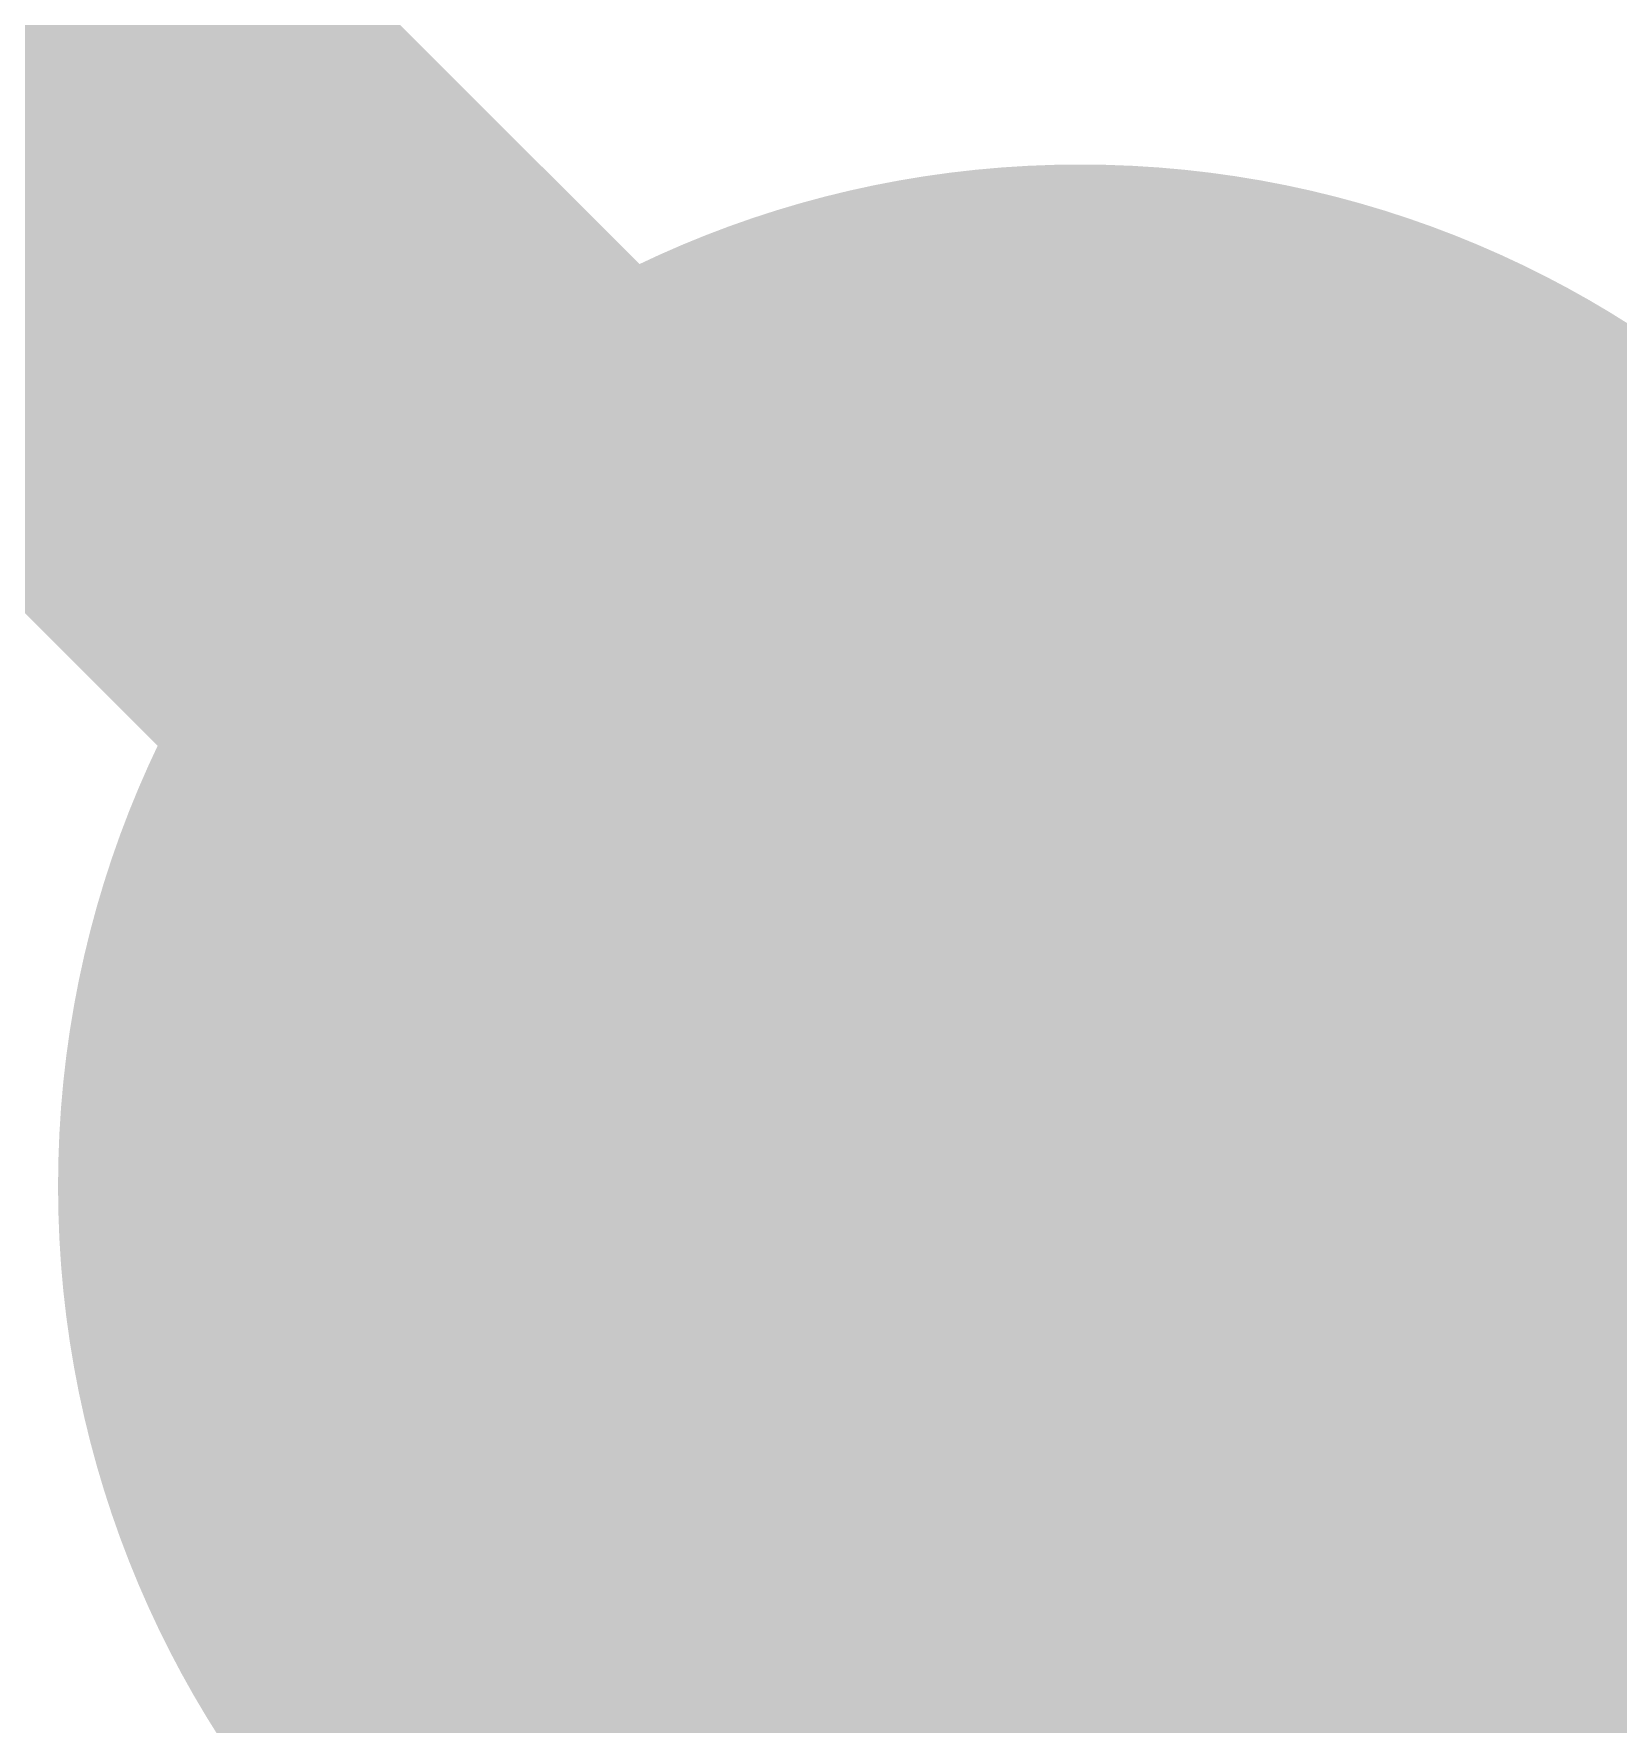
# Model space of a CAD drawing. Header units: inches. Extents: x -3 to 191, y -18 to 93.
# Drawn here: x 115.1929 to 115.658, y 50.9421 to 51.4384 of the extents above; entities that cross this region are included whole.
import ezdxf

# ---------------------------------------------------------------- set-up
doc = ezdxf.new("R2010")
doc.units = ezdxf.units.IN
for name, color, linetype in [('Bottom Layer', 5, 'Continuous'), ('GND 1', 90, 'Continuous'), ('GND 2', 156, 'Continuous'), ('PWR', 16, 'Continuous'), ('Signal L4', 76, 'Continuous'), ('Top Layer', 1, 'Continuous'), ('Via Holes', 16, 'Continuous')]:
    doc.layers.add(name, color=color, linetype=linetype)

msp = doc.modelspace()

# ---------------------------------------------------------------- hatches: boundary and pattern name
at = {"layer": 'Bottom Layer'}
h = msp.add_hatch(color=5, dxfattribs=at)
edge = h.paths.add_edge_path()
edge.add_arc((115.5, 51.1), 0.3, 0, 360)
at = {"layer": 'GND 1'}
h = msp.add_hatch(color=90, dxfattribs=at)
edge = h.paths.add_edge_path()
edge.add_arc((115.5, 51.1), 0.3, 0, 360)
at = {"layer": 'GND 2'}
h = msp.add_hatch(color=156, dxfattribs=at)
edge = h.paths.add_edge_path()
edge.add_arc((115.5, 51.1), 0.3, 0, 360)
at = {"layer": 'PWR'}
h = msp.add_hatch(color=16, dxfattribs=at)
edge = h.paths.add_edge_path()
edge.add_arc((115.5, 51.1), 0.3, 0, 360)
at = {"layer": 'Signal L4'}
h = msp.add_hatch(color=76, dxfattribs=at)
edge = h.paths.add_edge_path()
edge.add_arc((115.5, 51.1), 0.3, 0, 360)
at = {"layer": 'Top Layer'}
h = msp.add_hatch(color=1, dxfattribs=at)
edge = h.paths.add_edge_path()
edge.add_arc((115.5, 51.1), 0.3, 0, 360)
at = {"layer": 'Via Holes'}
h = msp.add_hatch(color=7, dxfattribs=at)
edge = h.paths.add_edge_path()
edge.add_arc((115.5, 51.1), 0.15, 0, 360)

# ---------------------------------------------------------------- linework, layer by layer
at = {"layer": 'Signal L4'}
msp.add_lwpolyline([(115.5, 43.42849, 0.2, 0.2, 0), (115.5, 51.1, 0.2, 0.2, 0)], format="xyseb", dxfattribs=at)
msp.add_lwpolyline([(115.45, 51.1, 0.1, 0.1, 1), (115.55, 51.1, 0.1, 0.1, 1)], format="xyseb", close=True, dxfattribs=at)
at = {"layer": 'Top Layer'}
for points in [[(114.50001, 52.09999, 0.2, 0.2, 0), (115.5, 51.1, 0.2, 0.2, 0)], [(115.5, 51.1, 0.2, 0.2, 0), (115.51716, 51.1, 0.2, 0.2, 0)], [(115.51716, 51.1, 0.2, 0.2, 0), (115.81716, 50.80001, 0.2, 0.2, 0)]]:
    msp.add_lwpolyline(points, format="xyseb", dxfattribs=at)
for points in [[(115.45, 51.1, 0.1, 0.1, 1), (115.55, 51.1, 0.1, 0.1, 1)], [(115.45, 51.1, 0.1, 0.1, 1), (115.55, 51.1, 0.1, 0.1, 1)], [(115.46716, 51.1, 0.1, 0.1, 1), (115.56716, 51.1, 0.1, 0.1, 1)], [(115.46716, 51.1, 0.1, 0.1, 1), (115.56716, 51.1, 0.1, 0.1, 1)]]:
    msp.add_lwpolyline(points, format="xyseb", close=True, dxfattribs=at)

doc.saveas('drawing.dxf')
